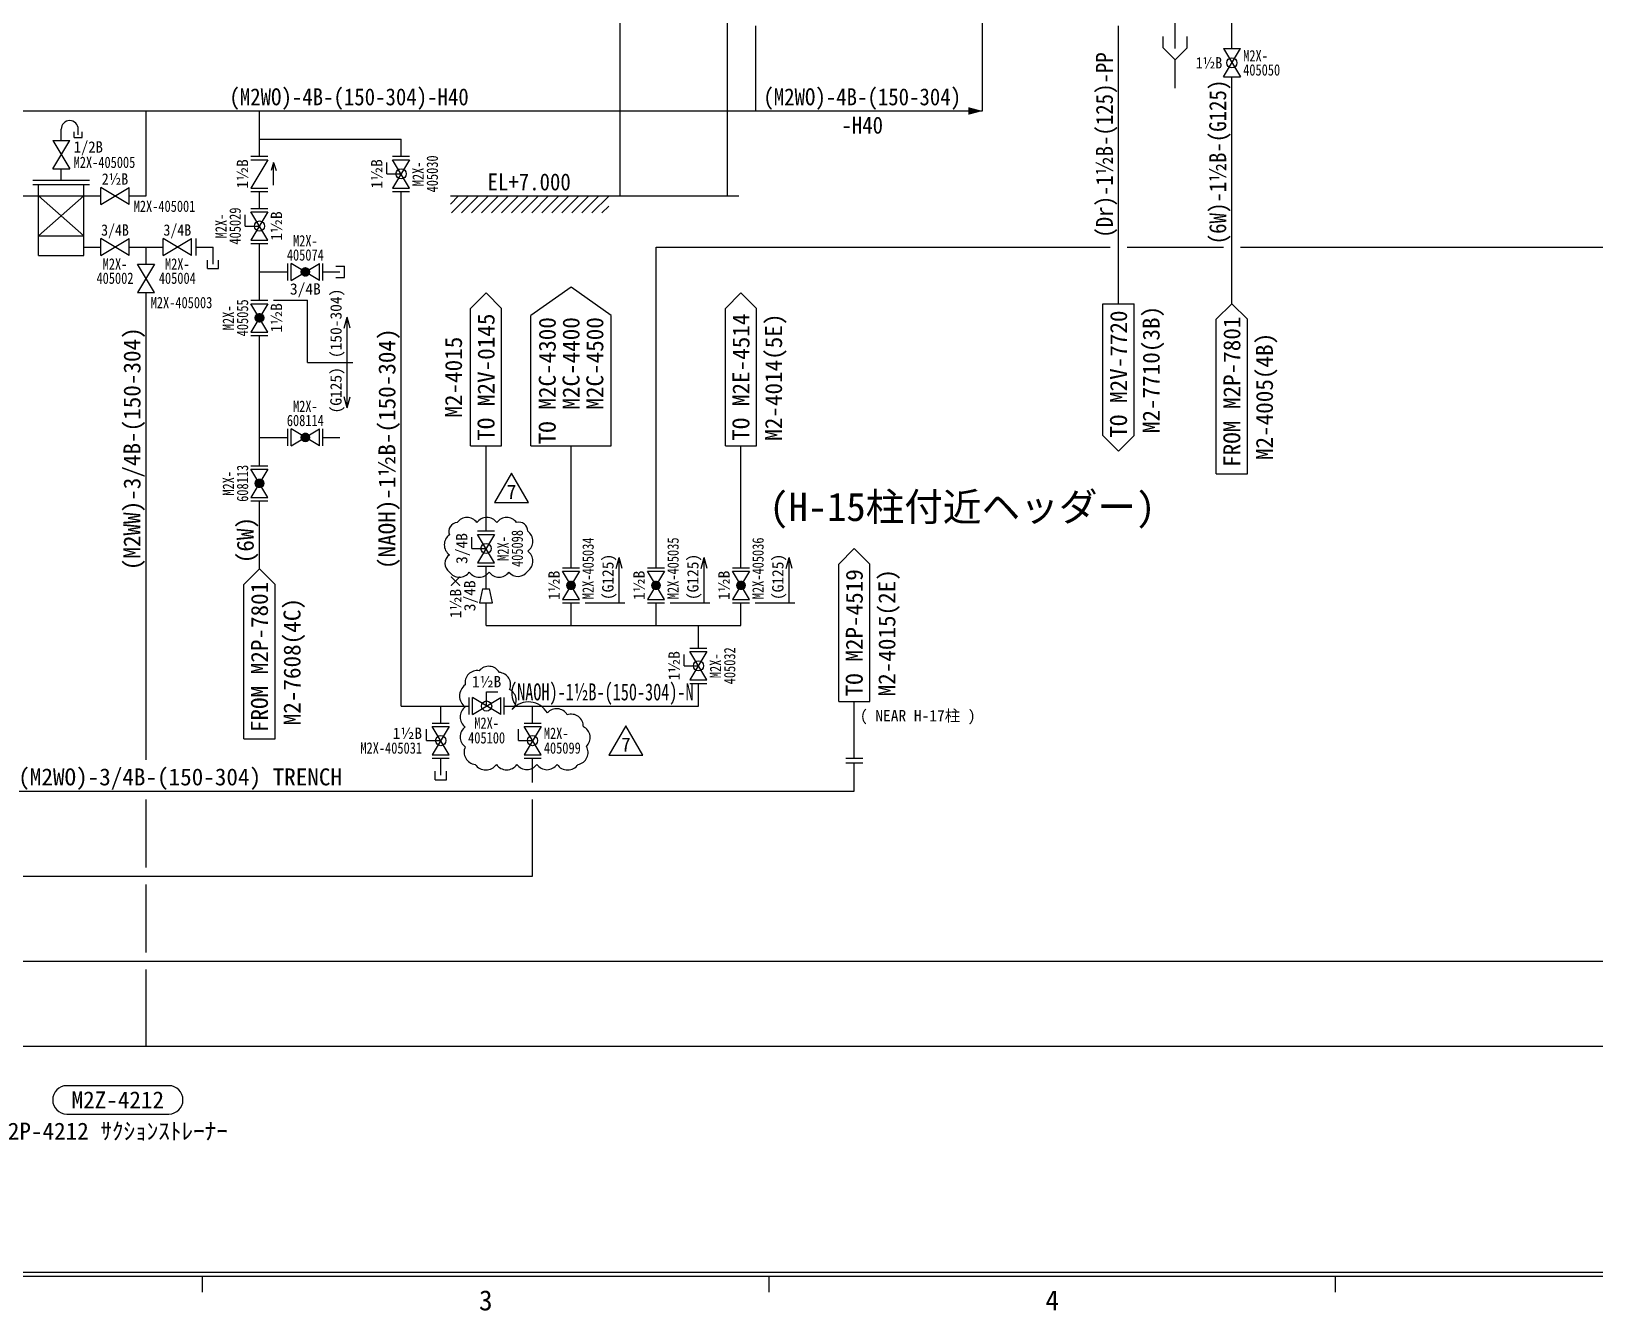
# Model space of a CAD drawing. Extents: x -5 to 813, y -6 to 574.
# Drawn here: x 169.8 to 445.8, y -6.1 to 219.7 of the extents above; entities that cross this region are included whole.
import ezdxf
from ezdxf.enums import TextEntityAlignment as Align

# ---------------------------------------------------------------- set-up
doc = ezdxf.new("R2010")
doc.units = 0
doc.header["$LTSCALE"] = 8
for name, color, linetype in [('1', 7, 'CONTINUOUS'), ('10', 7, 'CONTINUOUS'), ('5', 7, 'CONTINUOUS'), ('6', 2, 'CONTINUOUS'), ('7', 7, 'CONTINUOUS'), ('9', 1, 'CONTINUOUS'), ('FRAME', 2, 'CONTINUOUS'), ('FRAME @ 1', 2, 'CONTINUOUS')]:
    doc.layers.add(name, color=color, linetype=linetype)
doc.styles.add('SMP-SET', font='')
doc.styles.get("Standard").update_dxf_attribs({"font": '', "width": 0.9})
doc.styles.get('SMP-SET').set_extended_font_data('MS Gothic')
doc.styles.get('STANDARD').set_extended_font_data('MS Gothic')

# ---------------------------------------------------------------- blocks, each defined once
blk = doc.blocks.new('機器番号')
at = {"layer": '1'}
blk.add_lwpolyline([(513.51, 189.04), (531.51, 189.04, 1), (531.51, 194.04), (513.51, 194.04, 1)], format="xyb", close=True, dxfattribs=at)
blk.add_attdef('EP-NO.', text='', height=3, dxfattribs=at).set_placement((522.51, 191.54), align=Align.MIDDLE_CENTER)
blk = doc.blocks.new('FRAME')
at = {"layer": 'FRAME', "color": 2}
for p, q in [((0, 0), (807.98, 0)), ((0.71, 0.71), (807.27, 0.71))]:
    blk.add_line(p, q, dxfattribs=at)
at = {"layer": 'FRAME', "color": 4}
for p, q in [((200, -2.84), (200, 0)), ((300, -2.84), (300, 0)), ((400, -2.84), (400, 0))]:
    blk.add_line(p, q, dxfattribs=at)
at = {"layer": 'FRAME', "color": 4, "style": 'SMP-SET'}
for s, p in [('3', (250, -4.26)), ('4', (350, -4.26))]:
    blk.add_text(s, height=3.55, dxfattribs=at).set_placement(p, align=Align.MIDDLE_CENTER)

msp = doc.modelspace()

# ---------------------------------------------------------------- hatches: boundary and pattern name
at = {"layer": '1'}
h = msp.add_hatch(dxfattribs=at)
h.set_pattern_fill('ANSI31', color=256, scale=10, style=0)
h.set_pattern_definition([(45, (-251.9394, -205.7693), (-0.8838835, 0.8838835), [])])
h.paths.add_polyline_path([(271.7, 190.6), (243.78, 190.6), (243.78, 187.6), (271.7, 187.6)])
at = {"layer": '5'}
h = msp.add_hatch(dxfattribs=at)
h.set_pattern_fill('ANSI37', color=256, scale=0.02, style=0)
h.set_pattern_definition([(45, (185.64607, -154.796514), (-0.044901281, 0.044901281), []), (135, (185.64607, -154.796514), (-0.044901281, -0.044901281), [])])
h.paths.add_polyline_path([(218.79, 177.59), (218.15, 177.2), (218.79, 176.82, 0.135933), (218.9, 177.2, 0.135933)])
h.paths.add_polyline_path([(218.79, 176.82), (218.15, 177.2), (217.5, 176.82, 0.56619)])
h.paths.add_polyline_path([(218.15, 177.2), (217.5, 177.59, 0.135933), (217.4, 177.2, 0.135933), (217.5, 176.82)])
h.paths.add_polyline_path([(218.15, 177.2), (218.79, 177.59, 0.56619), (217.5, 177.59)])
h = msp.add_hatch(dxfattribs=at)
h.set_pattern_fill('ANSI37', color=256, scale=0.02, angle=90, style=0)
h.set_pattern_definition([(135, (542.04607, 136.603486), (-0.044901281, -0.044901281), []), (225, (542.04607, 136.603486), (0.044901281, -0.044901281), [])])
h.paths.add_polyline_path([(209.66, 169.75), (210.05, 169.1), (210.43, 169.75, 0.135933), (210.05, 169.85, 0.135933)])
h.paths.add_polyline_path([(210.43, 169.75), (210.05, 169.1), (210.43, 168.46, 0.56619)])
h.paths.add_polyline_path([(210.05, 169.1), (209.66, 168.46, 0.135933), (210.05, 168.35, 0.135933), (210.43, 168.46)])
h.paths.add_polyline_path([(210.05, 169.1), (209.66, 169.75, 0.56619), (209.66, 168.46)])
h = msp.add_hatch(dxfattribs=at)
h.set_pattern_fill('ANSI37', color=256, scale=0.02, style=0)
h.set_pattern_definition([(45, (185.64607, -183.996514), (-0.044901281, 0.044901281), []), (135, (185.64607, -183.996514), (-0.044901281, -0.044901281), [])])
h.paths.add_polyline_path([(218.79, 148.39), (218.15, 148), (218.79, 147.62, 0.135933), (218.9, 148, 0.135933)])
h.paths.add_polyline_path([(218.79, 147.62), (218.15, 148), (217.5, 147.62, 0.56619)])
h.paths.add_polyline_path([(218.15, 148), (217.5, 148.39, 0.135933), (217.4, 148, 0.135933), (217.5, 147.62)])
h.paths.add_polyline_path([(218.15, 148), (218.79, 148.39, 0.56619), (217.5, 148.39)])
h = msp.add_hatch(dxfattribs=at)
h.set_pattern_fill('ANSI37', color=256, scale=0.02, angle=90, style=0)
h.set_pattern_definition([(135, (542.04607, 107.403486), (-0.044901281, -0.044901281), []), (225, (542.04607, 107.403486), (0.044901281, -0.044901281), [])])
h.paths.add_polyline_path([(209.66, 140.55), (210.05, 139.9), (210.43, 140.55, 0.135933), (210.05, 140.65, 0.135933)])
h.paths.add_polyline_path([(210.43, 140.55), (210.05, 139.9), (210.43, 139.26, 0.56619)])
h.paths.add_polyline_path([(210.05, 139.9), (209.66, 139.26, 0.135933), (210.05, 139.15, 0.135933), (210.43, 139.26)])
h.paths.add_polyline_path([(210.05, 139.9), (209.66, 140.55, 0.56619), (209.66, 139.26)])
at = {"layer": '6'}
h = msp.add_hatch(dxfattribs=at)
h.set_pattern_fill('ANSI37', scale=0.02, angle=90, style=0)
h.set_pattern_definition([(135, (597.04607, 89.403486), (-0.044901281, -0.044901281), []), (225, (597.04607, 89.403486), (0.044901281, -0.044901281), [])])
h.paths.add_polyline_path([(264.66, 122.55), (265.05, 121.9), (265.43, 122.55, 0.135933), (265.05, 122.65, 0.135933)])
h.paths.add_polyline_path([(265.43, 122.55), (265.05, 121.9), (265.43, 121.26, 0.56619)])
h.paths.add_polyline_path([(265.05, 121.9), (264.66, 121.26, 0.135933), (265.05, 121.15, 0.135933), (265.43, 121.26)])
h.paths.add_polyline_path([(265.05, 121.9), (264.66, 122.55, 0.56619), (264.66, 121.26)])
h = msp.add_hatch(dxfattribs=at)
h.set_pattern_fill('ANSI37', scale=0.02, angle=90, style=0)
h.set_pattern_definition([(135, (612.04607, 89.403486), (-0.044901281, -0.044901281), []), (225, (612.04607, 89.403486), (0.044901281, -0.044901281), [])])
h.paths.add_polyline_path([(279.66, 122.55), (280.05, 121.9), (280.43, 122.55, 0.135933), (280.05, 122.65, 0.135933)])
h.paths.add_polyline_path([(280.43, 122.55), (280.05, 121.9), (280.43, 121.26, 0.56619)])
h.paths.add_polyline_path([(280.05, 121.9), (279.66, 121.26, 0.135933), (280.05, 121.15, 0.135933), (280.43, 121.26)])
h.paths.add_polyline_path([(280.05, 121.9), (279.66, 122.55, 0.56619), (279.66, 121.26)])
h = msp.add_hatch(dxfattribs=at)
h.set_pattern_fill('ANSI37', scale=0.02, angle=90, style=0)
h.set_pattern_definition([(135, (627.04607, 89.403486), (-0.044901281, -0.044901281), []), (225, (627.04607, 89.403486), (0.044901281, -0.044901281), [])])
h.paths.add_polyline_path([(294.66, 122.55), (295.05, 121.9), (295.43, 122.55, 0.135933), (295.05, 122.65, 0.135933)])
h.paths.add_polyline_path([(295.43, 122.55), (295.05, 121.9), (295.43, 121.26, 0.56619)])
h.paths.add_polyline_path([(295.05, 121.9), (294.66, 121.26, 0.135933), (295.05, 121.15, 0.135933), (295.43, 121.26)])
h.paths.add_polyline_path([(295.05, 121.9), (294.66, 122.55, 0.56619), (294.66, 121.26)])

# ---------------------------------------------------------------- linework, layer by layer
at = {"layer": '1'}
for p, q in [((273.7, 190.6), (273.7, 274.6)), ((292.7, 190.6), (292.7, 274.6)), ((170.05, 193.4), (180.05, 193.4)), ((170.05, 192.6), (180.05, 192.6)), ((171.05, 180.1), (171.05, 192.6)), ((171.05, 190.6), (179.05, 190.6)), ((179.05, 190.6), (171.05, 183.6)), ((171.05, 190.6), (179.05, 183.6)), ((179.05, 180.1), (179.05, 192.6)), ((243.78, 190.6), (271.7, 190.6)), ((271.7, 190.6), (294.7, 190.6)), ((171.05, 183.6), (179.05, 183.6)), ((171.05, 180.1), (179.05, 180.1))]:
    msp.add_line(p, q, dxfattribs=at)
at = {"layer": '5'}
for p, q in [((371.7, 216.6), (371.7, 236.6)), ((381.7, 216.6), (381.7, 236.6)), ((361.7, 171.6), (361.7, 220.6)), ((369.57, 216.72), (369.57, 218.72)), ((373.82, 216.72), (373.82, 218.72)), ((369.57, 216.72), (371.7, 214.6)), ((371.7, 214.6), (373.82, 216.72)), ((380.2, 216.6), (383.2, 216.6)), ((380.2, 216.6), (383.2, 211.6)), ((380.2, 211.6), (383.2, 216.6)), ((371.7, 209.6), (371.7, 214.6)), ((380.2, 211.6), (383.2, 211.6)), ((381.7, 171.6), (381.7, 211.6)), ((210.05, 197.6), (210.05, 200.6)), ((208.55, 197.6), (211.55, 197.6)), ((208.55, 197), (211.55, 197)), ((211.55, 197), (208.55, 192)), ((212.55, 196.5), (212.11, 195.07)), ((212.55, 192.5), (212.55, 196.5)), ((212.55, 196.5), (212.98, 195.07)), ((208.55, 192), (211.55, 192)), ((208.55, 191.4), (211.55, 191.4)), ((210.05, 188.4), (210.05, 191.4)), ((208.55, 188.4), (211.55, 188.4)), ((211.55, 182.8), (208.55, 187.8)), ((208.55, 187.8), (211.55, 187.8)), ((211.55, 187.8), (208.55, 182.8)), ((207.55, 185.3), (207.55, 187.3)), ((207.55, 185.3), (210.05, 185.3)), ((208.55, 182.8), (211.55, 182.8)), ((208.55, 182.2), (211.55, 182.2)), ((210.05, 172.2), (210.05, 182.2)), ((210.05, 177.2), (215.05, 177.2)), ((215.05, 175.7), (215.05, 178.7)), ((215.65, 175.7), (215.65, 178.7)), ((215.65, 175.7), (220.65, 178.7)), ((220.65, 175.7), (215.65, 178.7)), ((220.65, 175.7), (220.65, 178.7)), ((221.25, 175.7), (221.25, 178.7)), ((221.25, 177.2), (224.25, 177.2)), ((223.55, 178.2), (225.05, 178.2)), ((225.05, 176.2), (225.05, 178.2)), ((223.55, 176.2), (225.05, 176.2)), ((208.55, 172.2), (211.55, 172.2)), ((211.55, 166.6), (208.55, 171.6)), ((208.55, 171.6), (211.55, 171.6)), ((211.55, 171.6), (208.55, 166.6)), ((212.55, 172.2), (218.55, 172.2)), ((218.55, 161.2), (218.55, 172.2)), ((358.95, 148.35), (358.95, 171.6)), ((358.95, 171.6), (364.45, 171.6)), ((364.45, 148.35), (364.45, 171.6)), ((378.95, 168.85), (381.7, 171.6)), ((381.7, 171.6), (384.45, 168.85)), ((225.03, 167.27), (225.55, 169.2)), ((225.55, 161.2), (225.55, 169.2)), ((226.06, 167.27), (225.55, 169.2)), ((378.95, 141.6), (378.95, 168.85)), ((384.45, 141.6), (384.45, 168.85)), ((208.55, 166.6), (211.55, 166.6)), ((208.55, 166), (211.55, 166)), ((210.05, 143), (210.05, 166)), ((218.55, 161.2), (226.55, 161.2)), ((225.55, 153.2), (225.55, 161.2)), ((225.55, 153.2), (225.03, 155.14)), ((225.55, 153.2), (226.06, 155.14)), ((215.05, 146.5), (215.05, 149.5)), ((215.65, 146.5), (215.65, 149.5)), ((215.65, 146.5), (220.65, 149.5)), ((220.65, 146.5), (215.65, 149.5)), ((220.65, 146.5), (220.65, 149.5)), ((221.25, 146.5), (221.25, 149.5)), ((210.05, 148), (215.05, 148)), ((221.25, 148), (224.25, 148)), ((361.7, 145.6), (358.95, 148.35)), ((364.45, 148.35), (361.7, 145.6)), ((208.55, 143), (211.55, 143)), ((211.55, 137.4), (208.55, 142.4)), ((208.55, 142.4), (211.55, 142.4)), ((211.55, 142.4), (208.55, 137.4)), ((378.95, 141.6), (384.45, 141.6)), ((208.55, 137.4), (211.55, 137.4)), ((208.55, 136.8), (211.55, 136.8)), ((210.05, 124.8), (210.05, 136.8)), ((207.3, 122.05), (210.05, 124.8)), ((210.05, 124.8), (212.8, 122.05)), ((207.3, 94.8), (207.3, 122.05)), ((212.8, 94.8), (212.8, 122.05)), ((207.3, 94.8), (212.8, 94.8))]:
    msp.add_line(p, q, dxfattribs=at)
for centre, radius in [((381.7, 214.1), 0.9), ((210.05, 185.3), 0.9), ((218.15, 177.2), 0.75), ((210.05, 169.1), 0.75), ((218.15, 148), 0.75), ((210.05, 139.9), 0.75)]:
    msp.add_circle(centre, radius, dxfattribs=at)
at = {"layer": '6'}
for p, q in [((337.7, 205.6), (337.7, 232.5)), ((297.7, 205.6), (297.7, 220.6)), ((168.05, 205.6), (337.7, 205.6)), ((190.05, 190.6), (190.05, 205.6)), ((210.05, 200.6), (210.05, 205.6)), ((175.05, 200.4), (175.05, 202.4)), ((178.05, 201.4), (178.05, 202.4)), ((210.05, 200.6), (235.05, 200.6)), ((235.05, 197.6), (235.05, 200.6)), ((175.05, 193.4), (175.05, 195.4)), ((168.05, 190.6), (171.05, 190.6)), ((179.05, 190.6), (182.05, 190.6)), ((187.05, 190.6), (190.05, 190.6)), ((235.05, 100.6), (235.05, 191.4)), ((179.05, 181.6), (182.05, 181.6)), ((187.05, 181.6), (193.05, 181.6)), ((190.05, 178.6), (190.05, 181.6)), ((198.85, 181.6), (201.85, 181.6)), ((201.85, 178.6), (201.85, 181.6)), ((280.05, 125), (280.05, 181.6)), ((280.05, 181.6), (360.2, 181.6)), ((363.2, 181.6), (380.2, 181.6)), ((383.2, 181.6), (447.65, 181.6)), ((190.05, 91.1), (190.05, 173.6)), ((250.05, 131.5), (250.05, 146.5)), ((265.05, 125), (265.05, 146.5)), ((295.05, 125), (295.05, 146.5)), ((250.05, 121.3), (250.05, 125.3)), ((250.05, 114.8), (250.05, 118.8)), ((265.05, 114.8), (265.05, 118.8)), ((280.05, 114.8), (280.05, 118.8)), ((295.05, 114.8), (295.05, 118.8)), ((250.05, 114.8), (295.05, 114.8)), ((287.55, 110.8), (287.55, 114.8)), ((287.55, 100.6), (287.55, 104.6)), ((235.05, 100.6), (247.05, 100.6)), ((242.05, 97.6), (242.05, 100.6)), ((253.25, 100.6), (287.55, 100.6)), ((258.25, 97.6), (258.25, 100.6)), ((315.05, 91.4), (315.05, 101.4)), ((242.05, 88.4), (242.05, 91.4)), ((258.25, 87.1), (258.25, 91.4)), ((315.05, 85.6), (315.05, 90.6)), ((154.55, 85.6), (315.05, 85.6)), ((190.05, 72.1), (190.05, 84.1)), ((258.25, 70.6), (258.25, 84.1)), ((153.05, 70.6), (258.25, 70.6)), ((190.05, 57.1), (190.05, 69.1)), ((52.71, 55.6), (648.79, 55.6)), ((190.05, 40.6), (190.05, 54.1)), ((52.71, 40.6), (648.79, 40.6))]:
    msp.add_line(p, q, dxfattribs=at)
at = {"layer": '6', "color": 7}
for p, q in [((177.35, 200.9), (177.35, 201.9)), ((178.75, 200.9), (178.75, 201.9)), ((173.55, 200.4), (176.55, 200.4)), ((173.55, 200.4), (176.55, 195.4)), ((173.55, 195.4), (176.55, 200.4)), ((177.35, 200.9), (178.75, 200.9)), ((232.55, 194.5), (232.55, 196.5)), ((233.55, 197.6), (236.55, 197.6)), ((236.55, 192), (233.55, 197)), ((233.55, 197), (236.55, 197)), ((236.55, 197), (233.55, 192)), ((173.55, 195.4), (176.55, 195.4)), ((232.55, 194.5), (235.05, 194.5)), ((182.05, 189.1), (182.05, 192.1)), ((182.05, 189.1), (187.05, 192.1)), ((187.05, 189.1), (182.05, 192.1)), ((187.05, 189.1), (187.05, 192.1)), ((233.55, 192), (236.55, 192)), ((233.55, 191.4), (236.55, 191.4)), ((182.05, 180.1), (182.05, 183.1)), ((182.05, 180.1), (187.05, 183.1)), ((187.05, 180.1), (182.05, 183.1)), ((187.05, 180.1), (187.05, 183.1)), ((193.05, 180.1), (193.05, 183.1)), ((193.05, 180.1), (198.05, 183.1)), ((198.05, 180.1), (193.05, 183.1)), ((198.05, 180.1), (198.05, 183.1)), ((198.85, 180.1), (198.85, 183.1)), ((191.55, 173.6), (188.55, 178.6)), ((188.55, 178.6), (191.55, 178.6)), ((191.55, 178.6), (188.55, 173.6)), ((200.85, 177.8), (200.85, 179.3)), ((200.85, 177.8), (202.85, 177.8)), ((202.85, 177.8), (202.85, 179.3)), ((265.05, 174.5), (257.95, 169.5)), ((272.15, 169.5), (265.05, 174.5)), ((188.55, 173.6), (191.55, 173.6)), ((247.3, 170.75), (250.05, 173.5)), ((250.05, 173.5), (252.8, 170.75)), ((292.3, 170.75), (295.05, 173.5)), ((295.05, 173.5), (297.8, 170.75)), ((247.3, 146.5), (247.3, 170.75)), ((252.8, 146.5), (252.8, 170.75)), ((257.95, 146.5), (257.95, 169.5)), ((272.15, 146.5), (272.15, 169.5)), ((292.3, 146.5), (292.3, 170.75)), ((297.8, 146.5), (297.8, 170.75)), ((247.3, 146.5), (252.8, 146.5)), ((257.95, 146.5), (272.15, 146.5)), ((292.3, 146.5), (297.8, 146.5)), ((247.55, 128.4), (247.55, 130.4)), ((248.55, 131.5), (251.55, 131.5)), ((251.55, 125.9), (248.55, 130.9)), ((248.55, 130.9), (251.55, 130.9)), ((251.55, 130.9), (248.55, 125.9)), ((247.55, 128.4), (250.05, 128.4)), ((312.3, 125.65), (315.05, 128.4)), ((315.05, 128.4), (317.8, 125.65)), ((248.55, 125.9), (251.55, 125.9)), ((248.55, 125.3), (251.55, 125.3)), ((263.55, 125), (266.55, 125)), ((266.55, 119.4), (263.55, 124.4)), ((263.55, 124.4), (266.55, 124.4)), ((266.55, 124.4), (263.55, 119.4)), ((278.55, 125), (281.55, 125)), ((281.55, 119.4), (278.55, 124.4)), ((278.55, 124.4), (281.55, 124.4)), ((281.55, 124.4), (278.55, 119.4)), ((293.55, 125), (296.55, 125)), ((296.55, 119.4), (293.55, 124.4)), ((293.55, 124.4), (296.55, 124.4)), ((296.55, 124.4), (293.55, 119.4)), ((312.3, 101.4), (312.3, 125.65)), ((317.8, 101.4), (317.8, 125.65)), ((249.45, 121.3), (248.9, 118.8)), ((248.9, 118.8), (251.2, 118.8)), ((249.45, 121.3), (250.65, 121.3)), ((251.2, 118.8), (250.65, 121.3)), ((263.55, 119.4), (266.55, 119.4)), ((263.55, 118.8), (266.55, 118.8)), ((278.55, 119.4), (281.55, 119.4)), ((278.55, 118.8), (281.55, 118.8)), ((293.55, 119.4), (296.55, 119.4)), ((293.55, 118.8), (296.55, 118.8)), ((286.05, 110.8), (289.05, 110.8)), ((285.05, 107.7), (285.05, 109.7)), ((285.05, 107.7), (287.55, 107.7)), ((289.05, 105.2), (286.05, 110.2)), ((286.05, 110.2), (289.05, 110.2)), ((289.05, 110.2), (286.05, 105.2)), ((286.05, 105.2), (289.05, 105.2)), ((250.15, 100.6), (250.15, 103.1)), ((250.15, 103.1), (252.15, 103.1)), ((286.05, 104.6), (289.05, 104.6)), ((247.05, 99.1), (247.05, 102.1)), ((247.65, 99.1), (247.65, 102.1)), ((247.65, 99.1), (252.65, 102.1)), ((252.65, 99.1), (247.65, 102.1)), ((252.65, 99.1), (252.65, 102.1)), ((253.25, 99.1), (253.25, 102.1)), ((312.3, 101.4), (317.8, 101.4)), ((240.55, 97.6), (243.55, 97.6)), ((243.55, 92), (240.55, 97)), ((240.55, 97), (243.55, 97)), ((243.55, 97), (240.55, 92)), ((256.75, 97.6), (259.75, 97.6)), ((259.75, 92), (256.75, 97)), ((256.75, 97), (259.75, 97)), ((259.75, 97), (256.75, 92)), ((239.55, 94.5), (239.55, 96.5)), ((239.55, 94.5), (242.05, 94.5)), ((255.75, 94.5), (255.75, 96.5)), ((255.75, 94.5), (258.25, 94.5)), ((240.55, 92), (243.55, 92)), ((240.55, 91.4), (243.55, 91.4)), ((256.75, 92), (259.75, 92)), ((256.75, 91.4), (259.75, 91.4)), ((313.55, 91.4), (316.55, 91.4)), ((241.05, 87.6), (241.05, 89.1)), ((243.05, 87.6), (243.05, 89.1)), ((313.55, 90.6), (316.55, 90.6)), ((241.05, 87.6), (243.05, 87.6))]:
    msp.add_line(p, q, dxfattribs=at)
for centre, radius in [((235.05, 194.5), 0.9), ((250.05, 128.4), 0.9), ((265.05, 121.9), 0.75), ((280.05, 121.9), 0.75), ((295.05, 121.9), 0.75), ((287.55, 107.7), 0.9), ((250.15, 100.6), 0.9), ((242.05, 94.5), 0.9), ((258.25, 94.5), 0.9)]:
    msp.add_circle(centre, radius, dxfattribs=at)
at = {"layer": '6'}
msp.add_arc((176.55, 202.4), 1.5, 0, 180, dxfattribs=at)
at = {"layer": '6', "color": 7}
msp.add_solid([(335.2, 206.27), (337.7, 205.6), (335.2, 204.93)], dxfattribs=at)
at = {"layer": '7'}
for p, q in [((273.03, 124.87), (273.55, 126.8)), ((273.55, 118.8), (273.55, 126.8)), ((274.06, 124.87), (273.55, 126.8)), ((288.03, 124.87), (288.55, 126.8)), ((288.55, 118.8), (288.55, 126.8)), ((289.06, 124.87), (288.55, 126.8)), ((303.03, 124.87), (303.55, 126.8)), ((303.55, 118.8), (303.55, 126.8)), ((304.06, 124.87), (303.55, 126.8)), ((267.55, 118.8), (274.55, 118.8)), ((282.55, 118.8), (289.55, 118.8)), ((297.55, 118.8), (304.55, 118.8))]:
    msp.add_line(p, q, dxfattribs=at)
at = {"layer": '9', "color": 7}
for points in [[(251.55, 136.5), (257.55, 136.5), (254.55, 141.7)], [(271.75, 91.91), (277.75, 91.91), (274.75, 97.1)]]:
    msp.add_lwpolyline(points, close=True, dxfattribs=at)
at = {"layer": '9'}
for points in [[(243.59, 124.25, 0.520567), (247.09, 124.25, 0.520567), (250.59, 124.25, 0.520567), (254.09, 124.25, 0.520567), (257.4, 124.43, 0.520567), (257.4, 127.93, 0.520567), (257.4, 131.43, 0.520567), (255.44, 132.97, 0.520567), (251.94, 132.97, 0.520567), (248.44, 132.97, 0.520567), (244.94, 132.97, 0.520567), (243.59, 130.81, 0.520567), (243.59, 127.31, 0.520567)], [(254.67, 100.01, 0.520567), (254.21, 103.52, 0.520567), (254.21, 103.52, 0.520567), (252.41, 106.53, 0.520567), (252.41, 106.53, 0.520567), (248.85, 106.83, 0.520567), (248.85, 106.83, 0.520567), (246.38, 104.32, 0.520567), (246.38, 104.32, 0.520567), (246.38, 100.43, 0.520567), (246.38, 100.43, 0.520567), (246.38, 96.91, 0.520567), (246.38, 96.91, 0.520567), (246.38, 93.4, 0.520567), (246.38, 93.4, 0.520567), (248.14, 90.3, 0.520567), (248.14, 90.3, 0.520567), (251.87, 90.3, 0.520567), (251.87, 90.3, 0.520567), (255.51, 90.3, 0.520567), (255.51, 90.3, 0.520567), (259.02, 90.3, 0.520567), (259.02, 90.3, 0.520567), (262.58, 90.3, 0.520567), (262.58, 90.3, 0.520567), (266.31, 90.3, 0.520567), (266.31, 90.3, 0.520567), (267.77, 93.48, 0.520567), (267.77, 93.48, 0.520567), (267.23, 96.96, 0.520567), (267.23, 96.96, 0.520567), (264.38, 99.05, 0.520567), (264.38, 99.05, 0.520567), (260.87, 99.38, 0.520567), (260.87, 99.38, 0.520567)]]:
    msp.add_lwpolyline(points, format="xyb", close=True, dxfattribs=at)

# ---------------------------------------------------------------- block references
at = {"layer": '1'}
msp.add_blockref('機器番号', (-337.46, -160.43), dxfattribs=at).add_auto_attribs({'EP-NO.': 'M2Z-4212'})
at = {"layer": 'FRAME @ 1'}
msp.add_blockref('FRAME', (0, 0), dxfattribs=at)

# ---------------------------------------------------------------- texts
at = {"layer": '1', "width": 0.9}
msp.add_text('EL+7.000', height=3, dxfattribs=at).set_placement((257.66, 193.09), align=Align.MIDDLE_CENTER)
at = {"layer": '1'}
msp.add_text('2P-4212 ｻｸｼｮﾝｽﾄﾚｰﾅｰ', height=3, dxfattribs=at).set_placement((185.05, 25.6), align=Align.MIDDLE_CENTER)
at = {"layer": '10', "width": 0.8}
for s, p in [('M2X-', (383.7, 215.35)), ('405050', (383.7, 212.85)), ('M2X-405005', (177.25, 196.55)), ('M2X-405001', (187.85, 188.8)), ('M2X-405003', (190.85, 171.8)), ('M2X-', (260.25, 95.8)), ('405099', (260.25, 93.2))]:
    msp.add_text(s, height=2, dxfattribs=at).set_placement(p, align=Align.MIDDLE_LEFT)
for s, p in [('M2X-', (238.05, 194.5)), ('405030', (240.55, 194.5)), ('405029', (205.75, 185.3)), ('M2X-', (203.25, 185.3)), ('405055', (207.05, 169.1)), ('M2X-', (204.55, 169.1)), ('M2X-', (204.55, 139.9)), ('608113', (207.05, 139.9)), ('M2X-', (253.05, 128.4)), ('405098', (255.55, 128.4)), ('M2X-405034', (268.05, 124.9)), ('M2X-405035', (283.05, 124.9)), ('M2X-405036', (298.05, 124.9)), ('405032', (293.05, 107.7)), ('M2X-', (290.55, 107.7))]:
    msp.add_text(s, height=2, rotation=90, dxfattribs=at).set_placement(p, align=Align.MIDDLE_CENTER)
for s, p in [('M2X-', (218.15, 182.7)), ('M2X-', (184.55, 178.6)), ('M2X-', (195.55, 178.6)), ('405074', (218.15, 180.2)), ('405002', (184.55, 176.1)), ('405004', (195.55, 176.1)), ('608114', (218.15, 151)), ('M2X-', (218.15, 153.5)), ('M2X-', (250.15, 97.6)), ('405100', (250.15, 95))]:
    msp.add_text(s, height=2, dxfattribs=at).set_placement(p, align=Align.MIDDLE_CENTER)
msp.add_text('M2X-405031', height=2, dxfattribs=at).set_placement((238.75, 93.2), align=Align.MIDDLE_RIGHT)
at = {"layer": '5', "width": 0.9}
for s, p in [('(Dr)-1½B-(125)-PP', (359.2, 199.6)), ('(6W)-1½B-(G125)', (379.2, 196.6))]:
    msp.add_text(s, height=3, rotation=90, dxfattribs=at).set_placement(p, align=Align.MIDDLE_CENTER)
msp.add_text('1½B', height=2, dxfattribs=at).set_placement((380, 214.1), align=Align.MIDDLE_RIGHT)
at = {"layer": '5'}
for s, height, p in [('1½B', 2, (207.05, 194.5)), ('1½B', 2, (213.05, 185.3)), ('1½B', 2, (213.05, 169.1)), ('M2-7710(3B)', 3, (367.45, 159.98)), ('M2-4005(4B)', 3, (387.45, 155.23)), ('M2-7608(4C)', 3, (215.8, 108.43))]:
    msp.add_text(s, height=height, rotation=90, dxfattribs=at).set_placement(p, align=Align.MIDDLE_CENTER)
msp.add_text('3/4B', height=2, dxfattribs=at).set_placement((218.15, 174.2), align=Align.MIDDLE_CENTER)
for s, height, p in [('(150-304)', 2, (223.55, 162)), ('FROM M2P-7801', 3, (381.7, 142.8)), ('(6W)', 3, (207.55, 125.8)), ('FROM M2P-7801', 3, (210.05, 96))]:
    msp.add_text(s, height=height, rotation=90, dxfattribs=at).set_placement(p, align=Align.MIDDLE_LEFT)
for s, height, p in [('TO M2V-7720', 3, (361.7, 170.4)), ('(G125)', 2, (223.55, 160.4))]:
    msp.add_text(s, height=height, rotation=90, dxfattribs=at).set_placement(p, align=Align.MIDDLE_RIGHT)
at = {"layer": '7'}
for s, height, width, p in [('(M2WO)-4B-(150-304)-H40', 3, 0.9, (225.87, 208.1)), ('(M2WO)-4B-(150-304)', 3, 0.9, (316.45, 208.1)), ('-H40', 3, 0.9, (316.45, 203.1)), ('2½B', 2, 0.9, (184.55, 193.6)), ('3/4B', 2, 0.9, (184.55, 184.6)), ('3/4B', 2, 0.9, (195.55, 184.6)), ('(NAOH)-1½B-(150-304)-N', 3, 0.7, (270.4, 103.1))]:
    msp.add_text(s, height=height, dxfattribs=dict(at, width=width)).set_placement(p, align=Align.MIDDLE_CENTER)
at = {"layer": '7', "width": 0.95}
msp.add_text('1/2B', height=2, dxfattribs=at).set_placement((177.25, 199.25), align=Align.MIDDLE_LEFT)
at = {"layer": '7'}
for s, height, p in [('1½B', 2, (230.75, 194.5)), ('TO M2V-0145', 3, (250.05, 158.63)), ('TO M2C-4300', 3, (260.85, 158)), ('   M2C-4400', 3, (265.05, 158)), ('   M2C-4500', 3, (269.25, 158)), ('TO M2E-4514', 3, (295.05, 158.63)), ('M2-4014(5E)', 3, (300.8, 158.63)), ('(M2WW)-3/4B-(150-304)', 3, (187.55, 146)), ('(NAOH)-1½B-(150-304)', 3, (232.55, 146)), ('M2-4015', 3, (244.3, 158.63)), ('3/4B', 2, (245.75, 128.4)), ('1½B', 2, (262.05, 121.9)), ('1½B', 2, (277.05, 121.9)), ('1½B', 2, (292.05, 121.9)), ('TO M2P-4519', 3, (315.05, 113.53)), ('1½B×', 2, (244.67, 120.05)), ('3/4B', 2, (247.17, 120.05)), ('M2-4015(2E)', 3, (320.8, 113.53)), ('1½B', 2, (283.25, 107.7))]:
    msp.add_text(s, height=height, rotation=90, dxfattribs=at).set_placement(p, align=Align.MIDDLE_CENTER)
for s, height, p in [('(H-15柱付近ヘッダー)', 5, (300.05, 135.75)), ('( NEAR H-17柱 )', 2, (316.05, 98.9))]:
    msp.add_text(s, height=height, dxfattribs=at).set_placement(p, align=Align.MIDDLE_LEFT)
for p in [(271.55, 119.3), (286.55, 119.3), (301.55, 119.3)]:
    msp.add_text('(G125)', height=2, rotation=90, dxfattribs=at).set_placement(p, align=Align.MIDDLE_LEFT)
for s, height, p in [('1½B', 2, (250.15, 104.9)), ('(M2WO)-3/4B-(150-304) TRENCH', 3, (196.05, 88.1))]:
    msp.add_text(s, height=height, dxfattribs=at).set_placement(p, align=Align.MIDDLE_CENTER)
msp.add_text('1½B', height=2, dxfattribs=at).set_placement((238.75, 95.8), align=Align.MIDDLE_RIGHT)
at = {"layer": '9', "color": 7}
for p in [(254.55, 138.4), (274.75, 93.81)]:
    msp.add_text('7', height=2.5, dxfattribs=at).set_placement(p, align=Align.MIDDLE_CENTER)

doc.saveas('drawing.dxf')
